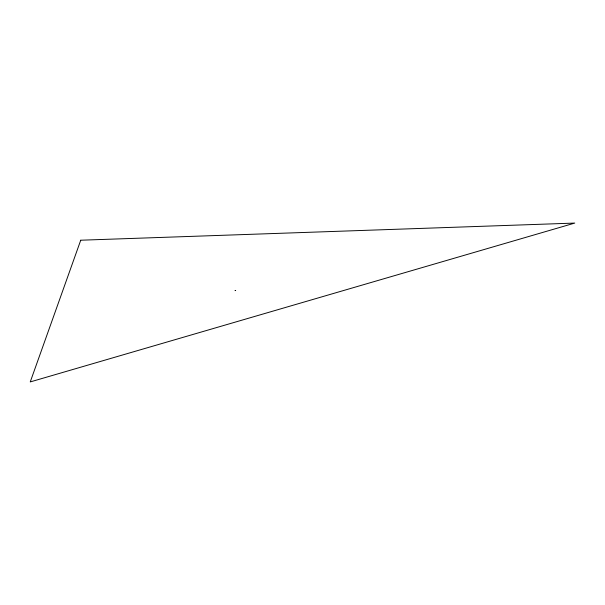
<?xml version="1.0" encoding="UTF-8"?>
<svg xmlns="http://www.w3.org/2000/svg" width="605" height="605" viewBox="0 0 605 605"><rect width="100%" height="100%" fill="white"/><g stroke="black" fill="none" stroke-linecap="round" stroke-linejoin="round"><path stroke-width="0.91" d="M80.737 240.215L30.25 381.921L574.75 223.079L80.737 240.215M235.163 290.582L235.64 290.544L235.163 290.582"/></g></svg>
